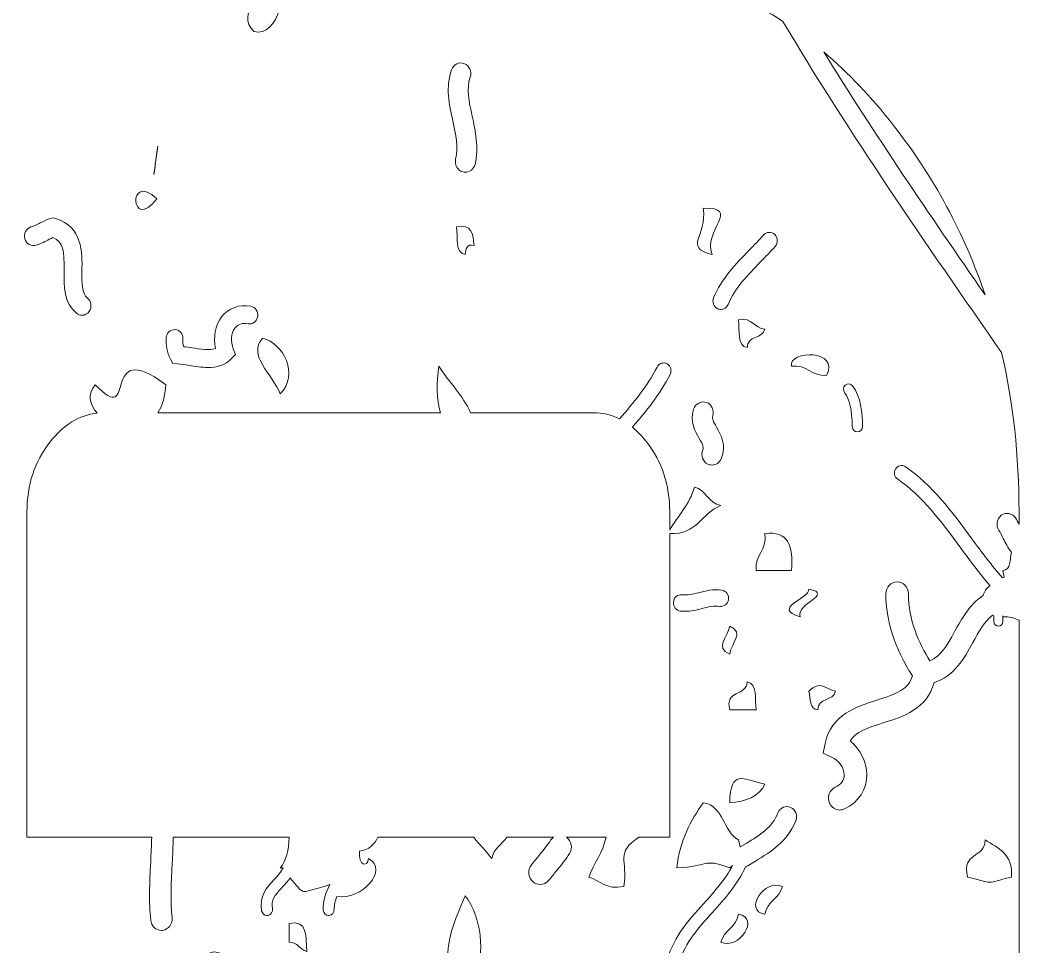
# Model space of a CAD drawing. Header units: inches. Extents: x 0.8 to 14.2, y -17.5 to -0.5.
# Drawn here: x 4.85 to 6.573, y -13.715 to -12.119 of the extents above; entities that cross this region are included whole.
import ezdxf

# ---------------------------------------------------------------- set-up
doc = ezdxf.new("R2010")
doc.units = ezdxf.units.IN
doc.header["$MEASUREMENT"] = 0
doc.layers.add('Layer 1', color=7, linetype='Continuous')

# ---------------------------------------------------------------- blocks, each defined once
blk = doc.blocks.new('block 31')
at = {"layer": 'Layer 1', "lineweight": 0}
for points, knots in [([(6.5664, -12.977), (6.5687, -12.9805), (6.5707, -12.9841), (6.5726, -12.9878), (6.5726, -12.9878), (6.5726, -12.9666), (6.5726, -12.9666), (6.5726, -12.8699), (6.5626, -12.7784), (6.5426, -12.6923), (6.4131, -12.5061), (6.2797, -12.314), (6.1654, -12.1214), (6.0667, -12.0574), (5.9579, -12.0251), (5.8388, -12.0251), (5.8388, -12.0251), (5.0222, -12.0251), (5.0222, -12.0251), (5.0186, -12.0348), (5.0128, -12.0434), (5.008, -12.0505), (4.9976, -12.0654), (4.9932, -12.073), (4.9968, -12.0827), (4.9998, -12.0911), (4.996, -12.1002), (4.9881, -12.1035), (4.9864, -12.104), (4.9845, -12.1045), (4.9826, -12.1045), (4.9766, -12.1045), (4.9708, -12.1007), (4.9685, -12.0944), (4.9588, -12.0675), (4.973, -12.0466), (4.9836, -12.0314), (4.9851, -12.0292), (4.9864, -12.0272), (4.9876, -12.0253), (4.8522, -12.0269), (4.7301, -12.0697), (4.6215, -12.154), (4.63, -12.2211), (4.6379, -12.2879), (4.6457, -12.3532), (4.6466, -12.3621), (4.6408, -12.3699), (4.6327, -12.371), (4.632, -12.3712), (4.6314, -12.3712), (4.6308, -12.3712), (4.6232, -12.3712), (4.6167, -12.3651), (4.6158, -12.3573), (4.6088, -12.2979), (4.6015, -12.2374), (4.5939, -12.1766), (4.5528, -12.2119), (4.5136, -12.2532), (4.4765, -12.3008), (4.3333, -12.4846), (4.2616, -12.7066), (4.2616, -12.9666), (4.2616, -12.9666), (4.2616, -13.4557), (4.2616, -13.4557), (4.2669, -13.457), (4.2734, -13.4607), (4.2813, -13.4682), (4.2736, -13.4781), (4.267, -13.4833), (4.2616, -13.4853), (4.2616, -13.4853), (4.2616, -13.7239), (4.2616, -13.7239), (4.2616, -13.7239), (4.2663, -13.7239), (4.2663, -13.7239), (4.2869, -13.7243), (4.3054, -13.7347), (4.3216, -13.7468), (4.3221, -13.7465), (4.3228, -13.7464), (4.3234, -13.7462), (4.3648, -13.6561), (4.3991, -13.5629), (4.4327, -13.4674), (4.4197, -13.4545), (4.4202, -13.4158), (4.4181, -13.3562), (4.4655, -13.3592), (4.4443, -13.2899), (4.4905, -13.2921), (4.5399, -13.1651), (4.5876, -13.0404), (4.6294, -12.9136), (4.6192, -12.8062), (4.7364, -12.6868), (4.6003, -12.6356), (4.5855, -12.5772), (4.6743, -12.6282), (4.6459, -12.5553), (4.699, -12.5526), (4.6937, -12.6117), (4.7219, -12.6356), (4.7219, -12.6356), (4.7522, -12.6356), (4.7522, -12.6356), (4.7522, -12.6356), (4.7502, -12.642), (4.7502, -12.642), (4.7702, -12.6287), (4.7858, -12.6221), (4.8022, -12.6166), (4.8081, -12.6148), (4.814, -12.6183), (4.8157, -12.6242), (4.8174, -12.63), (4.8142, -12.6366), (4.8085, -12.6384), (4.796, -12.6425), (4.7843, -12.6471), (4.7705, -12.6554), (4.7822, -12.6727), (4.7752, -12.71), (4.8131, -12.6996), (4.8077, -12.7207), (4.7863, -12.7248), (4.7826, -12.7476), (4.7826, -12.7476), (4.7754, -12.7451), (4.7754, -12.7451), (4.7827, -12.7566), (4.7884, -12.7677), (4.7916, -12.7753), (4.7938, -12.7807), (4.7916, -12.7867), (4.7866, -12.789), (4.7854, -12.7895), (4.7839, -12.7901), (4.7826, -12.7901), (4.7788, -12.7901), (4.7752, -12.7877), (4.7737, -12.7839), (4.7714, -12.7787), (4.7678, -12.7715), (4.7633, -12.7636), (4.7633, -12.7636), (4.7522, -12.7636), (4.7522, -12.7636), (4.7297, -12.8129), (4.7214, -12.8947), (4.737, -12.9397), (4.737, -12.9397), (4.7305, -12.942), (4.7305, -12.942), (4.7402, -12.9579), (4.7405, -12.9763), (4.7408, -12.9914), (4.7408, -13.0046), (4.7413, -13.013), (4.7441, -13.0192), (4.784, -13.0174), (4.7791, -13.0631), (4.8131, -13.0676), (4.7607, -13.1192), (4.7345, -13.1271), (4.6611, -13.1319), (4.6487, -13.0707), (4.6935, -13.0699), (4.7219, -13.0519), (4.7219, -13.0519), (4.726, -13.0505), (4.726, -13.0505), (4.7085, -13.0331), (4.7081, -13.0097), (4.708, -12.9917), (4.7079, -12.9843), (4.7077, -12.9775), (4.7066, -12.9715), (4.6915, -12.9679), (4.6952, -12.9442), (4.6802, -12.9404), (4.6372, -13.0703), (4.5883, -13.1976), (4.5377, -13.3272), (4.5373, -13.3285), (4.5364, -13.3295), (4.5358, -13.3307), (4.5254, -13.3909), (4.5108, -13.4464), (4.4788, -13.4839), (4.4788, -13.4839), (4.4786, -13.4837), (4.4786, -13.4837), (4.4443, -13.5809), (4.4094, -13.6759), (4.3669, -13.7686), (4.3681, -13.7722), (4.3689, -13.776), (4.3689, -13.7801), (4.369, -13.8062), (4.36, -13.8326), (4.3526, -13.854), (4.3508, -13.8592), (4.3492, -13.8641), (4.3478, -13.8687), (4.3585, -13.9159), (4.3054, -13.9399), (4.2965, -13.9965), (4.2965, -13.9965), (4.2932, -13.992), (4.2932, -13.992), (4.2779, -14.0174), (4.2681, -14.0448), (4.2616, -14.0722), (4.2616, -14.0722), (4.2616, -14.2529), (4.2616, -14.2529), (4.2833, -14.2582), (4.3028, -14.2659), (4.2965, -14.3005), (4.2882, -14.291), (4.2749, -14.287), (4.2616, -14.2828), (4.2616, -14.2828), (4.2616, -14.5087), (4.2616, -14.5087), (4.2678, -14.5214), (4.2755, -14.533), (4.2829, -14.5443), (4.2973, -14.5658), (4.3118, -14.5881), (4.3165, -14.6176), (4.3293, -14.6059), (4.3401, -14.5979), (4.3513, -14.59), (4.3547, -14.5771), (4.3594, -14.5662), (4.3658, -14.5552), (4.3707, -14.5469), (4.3813, -14.5443), (4.389, -14.5499), (4.397, -14.555), (4.3994, -14.5661), (4.3944, -14.5743), (4.3901, -14.5814), (4.3871, -14.5888), (4.3847, -14.5973), (4.4032, -14.6054), (4.4244, -14.6055), (4.4459, -14.6055), (4.4773, -14.6043), (4.5115, -14.6055), (4.5376, -14.6325), (4.5885, -14.5975), (4.62, -14.5308), (4.6478, -14.4715), (4.6432, -14.4689), (4.6389, -14.4668), (4.635, -14.4648), (4.6239, -14.4592), (4.6134, -14.4539), (4.6043, -14.4425), (4.6043, -14.4425), (4.6013, -14.4389), (4.6013, -14.4389), (4.6013, -14.4389), (4.6012, -14.4341), (4.6012, -14.4341), (4.5999, -14.4013), (4.6016, -14.3632), (4.6213, -14.3261), (4.6213, -14.3261), (4.6255, -14.3215), (4.6255, -14.3215), (4.6351, -14.315), (4.6596, -14.2994), (4.6811, -14.2984), (4.6811, -14.2984), (4.6844, -14.2984), (4.6844, -14.2984), (4.6844, -14.2984), (4.6872, -14.2997), (4.6872, -14.2997), (4.7067, -14.3088), (4.7094, -14.3327), (4.712, -14.3536), (4.7128, -14.3612), (4.7078, -14.3688), (4.7007, -14.3698), (4.6933, -14.3703), (4.687, -14.366), (4.6861, -14.3584), (4.6845, -14.3454), (4.6829, -14.3317), (4.6784, -14.3266), (4.6675, -14.3282), (4.6535, -14.3358), (4.6426, -14.3429), (4.6284, -14.3711), (4.6266, -14.4013), (4.6272, -14.428), (4.632, -14.4326), (4.6381, -14.4356), (4.6462, -14.4399), (4.651, -14.4424), (4.6564, -14.4452), (4.6623, -14.4486), (4.6623, -14.4486), (4.6611, -14.4447), (4.6611, -14.4447), (4.692, -14.4402), (4.6909, -14.4013), (4.7219, -14.3965), (4.7219, -14.3965), (4.7225, -14.3983), (4.7225, -14.3983), (4.7601, -14.3215), (4.799, -14.2619), (4.8432, -14.2131), (4.8414, -14.1908), (4.825, -14.1839), (4.8281, -14.1565), (4.8468, -14.1578), (4.8654, -14.1589), (4.8718, -14.1469), (4.84, -14.1164), (4.841, -14.071), (4.842, -14.0302), (4.8427, -14.0031), (4.8435, -13.9777), (4.8361, -13.9556), (4.8361, -13.9556), (4.8306, -13.9533), (4.8306, -13.9533), (4.824, -13.9503), (4.8209, -13.9419), (4.8237, -13.935), (4.8266, -13.9279), (4.8345, -13.9248), (4.8411, -13.9279), (4.8411, -13.9279), (4.8565, -13.9348), (4.8565, -13.9348), (4.8565, -13.9348), (4.8584, -13.9398), (4.8584, -13.9398), (4.87, -13.9683), (4.8693, -14), (4.8685, -14.031), (4.8674, -14.0692), (4.8667, -14.103), (4.8885, -14.1253), (4.8961, -14.1183), (4.9019, -14.1115), (4.9071, -14.1054), (4.9112, -14.1006), (4.9151, -14.0963), (4.9191, -14.092), (4.922, -14.089), (4.9254, -14.0872), (4.9291, -14.0862), (4.9449, -14.0624), (4.9626, -14.04), (4.98, -14.0178), (5.013, -13.9765), (5.0444, -13.9367), (5.062, -13.8893), (5.0611, -13.8869), (5.0606, -13.8844), (5.0604, -13.8819), (5.0533, -13.8776), (5.0463, -13.8724), (5.0409, -13.8641), (5.0409, -13.8641), (5.0386, -13.8606), (5.0386, -13.8606), (5.0386, -13.8606), (5.0391, -13.8557), (5.0391, -13.8557), (5.0419, -13.8314), (5.0566, -13.8128), (5.0793, -13.805), (5.0957, -13.799), (5.1141, -13.7999), (5.1301, -13.8063), (5.1319, -13.8051), (5.1337, -13.8041), (5.1356, -13.8032), (5.1423, -13.7879), (5.1493, -13.7728), (5.1564, -13.7577), (5.1564, -13.7577), (5.1656, -13.7382), (5.1656, -13.7382), (5.1708, -13.7267), (5.1839, -13.7219), (5.1947, -13.7275), (5.2056, -13.7333), (5.2102, -13.747), (5.2048, -13.7585), (5.2048, -13.7585), (5.1955, -13.7783), (5.1955, -13.7783), (5.1888, -13.7923), (5.1823, -13.8066), (5.176, -13.821), (5.1775, -13.8252), (5.1782, -13.8297), (5.1779, -13.8344), (5.1776, -13.8394), (5.1772, -13.8443), (5.1767, -13.849), (5.1779, -13.8485), (5.179, -13.8481), (5.1801, -13.8476), (5.1871, -13.8448), (5.1945, -13.8481), (5.1973, -13.8553), (5.2, -13.8624), (5.1968, -13.8702), (5.1902, -13.8733), (5.1871, -13.8746), (5.184, -13.8758), (5.1807, -13.8769), (5.1795, -13.8812), (5.1774, -13.8851), (5.1745, -13.8885), (5.1792, -13.9698), (5.1962, -14.033), (5.2295, -14.0936), (5.236, -14.0964), (5.2408, -14.1022), (5.2429, -14.109), (5.2545, -14.115), (5.2645, -14.1244), (5.2717, -14.1364), (5.2765, -14.1445), (5.2798, -14.1536), (5.2817, -14.1631), (5.2817, -14.1631), (5.3714, -14.1631), (5.3714, -14.1631), (5.3746, -14.1555), (5.3805, -14.1479), (5.3903, -14.1405), (5.3996, -14.1445), (5.408, -14.1527), (5.4149, -14.1631), (5.4149, -14.1631), (5.6126, -14.1631), (5.6126, -14.1631), (5.6629, -14.09), (5.722, -14.0195), (5.7797, -13.9515), (5.8158, -13.9088), (5.85, -13.8684), (5.8816, -13.8278), (5.886, -13.8222), (5.8941, -13.8212), (5.8997, -13.8261), (5.905, -13.8308), (5.9058, -13.839), (5.9014, -13.8448), (5.8693, -13.886), (5.835, -13.9266), (5.7987, -13.9695), (5.7456, -14.0321), (5.6914, -14.0966), (5.6443, -14.1631), (5.6443, -14.1631), (5.9704, -14.1631), (5.9704, -14.1631), (5.9704, -14.1631), (5.9704, -14.6543), (5.9704, -14.6543), (5.9823, -14.6592), (5.9938, -14.6669), (5.9978, -14.669), (5.9967, -14.6887), (5.984, -14.69), (5.9704, -14.6857), (5.9704, -14.6857), (5.9704, -14.707), (5.9704, -14.707), (5.9704, -14.707), (6.5726, -14.707), (6.5726, -14.707), (6.5726, -14.707), (6.5726, -14.6541), (6.5726, -14.6541), (6.5725, -14.654), (6.5723, -14.6539), (6.5722, -14.6538), (6.5722, -14.6538), (6.5694, -14.65), (6.5694, -14.65), (6.5694, -14.65), (6.5664, -14.6317), (6.5664, -14.6317), (6.5653, -14.6254), (6.5679, -14.6193), (6.5726, -14.6154), (6.5726, -14.6154), (6.5726, -13.1533), (6.5726, -13.1533), (6.5649, -13.1497), (6.556, -13.1474), (6.5447, -13.1476), (6.5447, -13.1476), (6.5447, -13.1558), (6.5447, -13.1558), (6.5447, -13.1601), (6.5412, -13.1639), (6.537, -13.1639), (6.5329, -13.1639), (6.5294, -13.1601), (6.5294, -13.1558), (6.5294, -13.1558), (6.5294, -13.1459), (6.5294, -13.1459), (6.5286, -13.1456), (6.5279, -13.1453), (6.5271, -13.145), (6.5125, -13.1561), (6.5032, -13.1731), (6.4929, -13.1921), (6.4782, -13.2192), (6.4616, -13.2493), (6.4263, -13.2608), (6.4142, -13.3065), (6.3727, -13.3197), (6.3386, -13.3303), (6.3105, -13.3394), (6.2909, -13.346), (6.2814, -13.3615), (6.2988, -13.3757), (6.3099, -13.3973), (6.3102, -13.4192), (6.3104, -13.4453), (6.2964, -13.4669), (6.2716, -13.4786), (6.269, -13.4799), (6.2663, -13.4806), (6.2636, -13.4806), (6.2562, -13.4806), (6.2491, -13.476), (6.2459, -13.4684), (6.2415, -13.458), (6.2457, -13.4461), (6.2557, -13.4412), (6.266, -13.4364), (6.2713, -13.4293), (6.2712, -13.4199), (6.2711, -13.4077), (6.262, -13.3948), (6.2496, -13.3892), (6.2496, -13.3892), (6.2349, -13.3823), (6.2349, -13.3823), (6.2349, -13.3823), (6.2384, -13.3658), (6.2384, -13.3658), (6.249, -13.316), (6.2926, -13.3021), (6.3275, -13.2912), (6.362, -13.2802), (6.3826, -13.2723), (6.3887, -13.2494), (6.3587, -13.2022), (6.3429, -13.1533), (6.343, -13.1078), (6.343, -13.0966), (6.3518, -13.0875), (6.3624, -13.0875), (6.3625, -13.0875), (6.3625, -13.0875), (6.3625, -13.0875), (6.373, -13.0875), (6.3818, -13.0966), (6.3818, -13.108), (6.3816, -13.1523), (6.4004, -13.1937), (6.4186, -13.2233), (6.4374, -13.2158), (6.4479, -13.1986), (6.4616, -13.1731), (6.4737, -13.151), (6.487, -13.1269), (6.5107, -13.111), (6.5124, -13.1045), (6.5161, -13.0986), (6.5218, -13.0946), (6.5218, -13.0946), (6.5226, -13.094), (6.5226, -13.094), (6.5048, -13.0733), (6.4883, -13.0509), (6.4722, -13.029), (6.4382, -12.9831), (6.4059, -12.9394), (6.3635, -12.9104), (6.3576, -12.9069), (6.356, -12.8987), (6.3596, -12.8929), (6.3633, -12.8866), (6.3709, -12.8853), (6.3766, -12.8888), (6.4227, -12.9201), (6.4577, -12.9673), (6.4915, -13.0133), (6.5083, -13.0362), (6.5256, -13.0593), (6.544, -13.0803), (6.545, -13.08), (6.5459, -13.0796), (6.5469, -13.0794), (6.5469, -13.0794), (6.5447, -13.0676), (6.5447, -13.0676), (6.5592, -13.0674), (6.5565, -13.0487), (6.5596, -13.0363), (6.5532, -13.0287), (6.549, -13.0201), (6.5453, -13.0125), (6.543, -13.0077), (6.5409, -13.0029), (6.538, -12.9986), (6.5324, -12.9902), (6.5341, -12.9785), (6.5421, -12.9726), (6.55, -12.9671), (6.5609, -12.9688), (6.5664, -12.977)], [0, 0, 0, 0, 1, 1, 1, 2, 2, 2, 3, 3, 3, 4, 4, 4, 5, 5, 5, 6, 6, 6, 7, 7, 7, 8, 8, 8, 9, 9, 9, 10, 10, 10, 11, 11, 11, 12, 12, 12, 13, 13, 13, 14, 14, 14, 15, 15, 15, 16, 16, 16, 17, 17, 17, 18, 18, 18, 19, 19, 19, 20, 20, 20, 21, 21, 21, 22, 22, 22, 23, 23, 23, 24, 24, 24, 25, 25, 25, 26, 26, 26, 27, 27, 27, 28, 28, 28, 29, 29, 29, 30, 30, 30, 31, 31, 31, 32, 32, 32, 33, 33, 33, 34, 34, 34, 35, 35, 35, 36, 36, 36, 37, 37, 37, 38, 38, 38, 39, 39, 39, 40, 40, 40, 41, 41, 41, 42, 42, 42, 43, 43, 43, 44, 44, 44, 45, 45, 45, 46, 46, 46, 47, 47, 47, 48, 48, 48, 49, 49, 49, 50, 50, 50, 51, 51, 51, 52, 52, 52, 53, 53, 53, 54, 54, 54, 55, 55, 55, 56, 56, 56, 57, 57, 57, 58, 58, 58, 59, 59, 59, 60, 60, 60, 61, 61, 61, 62, 62, 62, 63, 63, 63, 64, 64, 64, 65, 65, 65, 66, 66, 66, 67, 67, 67, 68, 68, 68, 69, 69, 69, 70, 70, 70, 71, 71, 71, 72, 72, 72, 73, 73, 73, 74, 74, 74, 75, 75, 75, 76, 76, 76, 77, 77, 77, 78, 78, 78, 79, 79, 79, 80, 80, 80, 81, 81, 81, 82, 82, 82, 83, 83, 83, 84, 84, 84, 85, 85, 85, 86, 86, 86, 87, 87, 87, 88, 88, 88, 89, 89, 89, 90, 90, 90, 91, 91, 91, 92, 92, 92, 93, 93, 93, 94, 94, 94, 95, 95, 95, 96, 96, 96, 97, 97, 97, 98, 98, 98, 99, 99, 99, 100, 100, 100, 101, 101, 101, 102, 102, 102, 103, 103, 103, 104, 104, 104, 105, 105, 105, 106, 106, 106, 107, 107, 107, 108, 108, 108, 109, 109, 109, 110, 110, 110, 111, 111, 111, 112, 112, 112, 113, 113, 113, 114, 114, 114, 115, 115, 115, 116, 116, 116, 117, 117, 117, 118, 118, 118, 119, 119, 119, 120, 120, 120, 121, 121, 121, 122, 122, 122, 123, 123, 123, 124, 124, 124, 125, 125, 125, 126, 126, 126, 127, 127, 127, 128, 128, 128, 129, 129, 129, 130, 130, 130, 131, 131, 131, 132, 132, 132, 133, 133, 133, 134, 134, 134, 135, 135, 135, 136, 136, 136, 137, 137, 137, 138, 138, 138, 139, 139, 139, 140, 140, 140, 141, 141, 141, 142, 142, 142, 143, 143, 143, 144, 144, 144, 145, 145, 145, 146, 146, 146, 147, 147, 147, 148, 148, 148, 149, 149, 149, 150, 150, 150, 151, 151, 151, 152, 152, 152, 153, 153, 153, 154, 154, 154, 155, 155, 155, 156, 156, 156, 157, 157, 157, 158, 158, 158, 159, 159, 159, 160, 160, 160, 161, 161, 161, 162, 162, 162, 163, 163, 163, 164, 164, 164, 165, 165, 165, 166, 166, 166, 167, 167, 167, 168, 168, 168, 169, 169, 169, 170, 170, 170, 171, 171, 171, 172, 172, 172, 173, 173, 173, 174, 174, 174, 175, 175, 175, 176, 176, 176, 177, 177, 177, 178, 178, 178, 179, 179, 179, 180, 180, 180, 181, 181, 181, 182, 182, 182, 183, 183, 183, 184, 184, 184, 185, 185, 185, 186, 186, 186, 187, 187, 187, 188, 188, 188, 189, 189, 189, 190, 190, 190, 191, 191, 191, 192, 192, 192, 193, 193, 193, 194, 194, 194, 195, 195, 195, 196, 196, 196, 197, 197, 197, 198, 198, 198, 199, 199, 199, 200, 200, 200, 201, 201, 201, 202, 202, 202, 203, 203, 203, 204, 204, 204, 205, 205, 205, 206, 206, 206, 207, 207, 207, 208, 208, 208, 209, 209, 209, 210, 210, 210, 211, 211, 211, 212, 212, 212, 212]), ([(5.284, -12.0428), (5.3177, -12.0596), (5.2959, -12.1502), (5.2534, -12.1391), (5.2214, -12.1055), (5.2714, -12.0769), (5.284, -12.0428)], [0, 0, 0, 0, 1, 1, 1, 2, 2, 2, 2]), ([(5.5944, -12.2048), (5.5978, -12.1954), (5.6075, -12.1907), (5.6165, -12.1944), (5.6253, -12.1977), (5.6299, -12.2081), (5.6265, -12.2175), (5.6195, -12.2374), (5.6246, -12.2602), (5.6299, -12.2846), (5.6354, -12.31), (5.6418, -12.3387), (5.6348, -12.3679), (5.6328, -12.3758), (5.6258, -12.3814), (5.6181, -12.3814), (5.6167, -12.3814), (5.6152, -12.3814), (5.6137, -12.3808), (5.6046, -12.3783), (5.5991, -12.3684), (5.6014, -12.3588), (5.6063, -12.3382), (5.6014, -12.3164), (5.5964, -12.2927), (5.5902, -12.2643), (5.5837, -12.2346), (5.5944, -12.2048)], [0, 0, 0, 0, 1, 1, 1, 2, 2, 2, 3, 3, 3, 4, 4, 4, 5, 5, 5, 6, 6, 6, 7, 7, 7, 8, 8, 8, 9, 9, 9, 9]), ([(5.0865, -12.3473), (5.0718, -12.4553), (5.0935, -12.2948), (5.0865, -12.3473), (5.0865, -12.3473), (5.0865, -12.3473), (5.0865, -12.3473)], [0, 0, 0, 0, 1, 1, 1, 2, 2, 2, 2]), ([(5.0865, -12.4273), (5.0404, -12.4865), (5.0352, -12.3786), (5.0865, -12.4273), (5.0865, -12.4273), (5.0865, -12.4273), (5.0865, -12.4273)], [0, 0, 0, 0, 1, 1, 1, 2, 2, 2, 2]), ([(6.0282, -12.4436), (6.0952, -12.4411), (6.0267, -12.4827), (6.0434, -12.5234), (5.9924, -12.5089), (6.0358, -12.4936), (6.0282, -12.4436)], [0, 0, 0, 0, 1, 1, 1, 2, 2, 2, 2]), ([(4.8589, -12.4962), (4.8565, -12.4875), (4.8611, -12.4784), (4.8693, -12.4758), (4.8762, -12.4736), (4.8821, -12.4703), (4.8871, -12.468), (4.8936, -12.4644), (4.899, -12.4616), (4.905, -12.4606), (4.905, -12.4606), (4.9083, -12.4601), (4.9083, -12.4601), (4.9083, -12.4601), (4.9117, -12.4611), (4.9117, -12.4611), (4.9582, -12.4756), (4.9577, -12.5193), (4.9572, -12.5516), (4.9571, -12.5716), (4.9568, -12.5907), (4.9667, -12.5985), (4.9734, -12.6039), (4.9748, -12.614), (4.9698, -12.6214), (4.9667, -12.6254), (4.9621, -12.628), (4.9572, -12.628), (4.9541, -12.628), (4.9509, -12.6267), (4.9481, -12.6247), (4.9257, -12.6069), (4.9259, -12.5772), (4.9264, -12.551), (4.9268, -12.517), (4.9251, -12.5013), (4.9071, -12.4939), (4.9052, -12.4946), (4.9028, -12.4962), (4.9008, -12.4969), (4.8945, -12.5005), (4.887, -12.5043), (4.8783, -12.5071), (4.87, -12.5099), (4.8615, -12.5048), (4.8589, -12.4962)], [0, 0, 0, 0, 1, 1, 1, 2, 2, 2, 3, 3, 3, 4, 4, 4, 5, 5, 5, 6, 6, 6, 7, 7, 7, 8, 8, 8, 9, 9, 9, 10, 10, 10, 11, 11, 11, 12, 12, 12, 13, 13, 13, 14, 14, 14, 15, 15, 15, 15]), ([(5.6332, -12.5076), (5.6203, -12.5043), (5.6189, -12.5137), (5.6181, -12.5234), (5.6002, -12.5208), (5.6052, -12.4942), (5.603, -12.4756), (5.6287, -12.4695), (5.6315, -12.4878), (5.6332, -12.5076)], [0, 0, 0, 0, 1, 1, 1, 2, 2, 2, 3, 3, 3, 3]), ([(6.1322, -12.4896), (6.1375, -12.4837), (6.146, -12.4835), (6.1514, -12.4888), (6.157, -12.4942), (6.1571, -12.5033), (6.1521, -12.5094), (6.1442, -12.518), (6.1358, -12.5267), (6.1271, -12.5358), (6.1051, -12.5582), (6.0822, -12.5817), (6.0711, -12.6092), (6.0688, -12.6145), (6.0639, -12.6178), (6.0586, -12.6178), (6.0566, -12.6178), (6.0549, -12.6176), (6.0531, -12.6166), (6.0463, -12.6135), (6.0429, -12.6051), (6.046, -12.5978), (6.0593, -12.5653), (6.0842, -12.5396), (6.1081, -12.515), (6.1165, -12.5066), (6.1245, -12.4982), (6.1322, -12.4896)], [0, 0, 0, 0, 1, 1, 1, 2, 2, 2, 3, 3, 3, 4, 4, 4, 5, 5, 5, 6, 6, 6, 7, 7, 7, 8, 8, 8, 9, 9, 9, 9]), ([(5.1023, -12.6663), (5.1029, -12.6582), (5.1096, -12.6529), (5.1179, -12.6524), (5.1259, -12.6529), (5.1318, -12.6605), (5.1313, -12.6686), (5.1308, -12.674), (5.1316, -12.6783), (5.1326, -12.6821), (5.1371, -12.6826), (5.1419, -12.6831), (5.1467, -12.6839), (5.1615, -12.6864), (5.1774, -12.6887), (5.1875, -12.6854), (5.1833, -12.6658), (5.1871, -12.6455), (5.1978, -12.6308), (5.2097, -12.6156), (5.2282, -12.6084), (5.2485, -12.6125), (5.2563, -12.6138), (5.2616, -12.6219), (5.2602, -12.63), (5.2589, -12.6387), (5.2516, -12.6438), (5.2435, -12.6427), (5.2338, -12.6405), (5.2259, -12.6432), (5.2208, -12.6501), (5.214, -12.6587), (5.2131, -12.6735), (5.2181, -12.6859), (5.2181, -12.6859), (5.222, -12.6953), (5.222, -12.6953), (5.222, -12.6953), (5.2151, -12.7027), (5.2151, -12.7027), (5.2042, -12.7143), (5.1894, -12.7179), (5.1745, -12.7179), (5.1637, -12.7179), (5.1525, -12.7159), (5.1424, -12.7143), (5.1352, -12.7131), (5.1282, -12.7121), (5.1219, -12.7116), (5.1219, -12.7116), (5.1136, -12.7113), (5.1136, -12.7113), (5.1136, -12.7113), (5.1096, -12.7037), (5.1096, -12.7037), (5.1039, -12.6918), (5.1014, -12.679), (5.1023, -12.6663)], [0, 0, 0, 0, 1, 1, 1, 2, 2, 2, 3, 3, 3, 4, 4, 4, 5, 5, 5, 6, 6, 6, 7, 7, 7, 8, 8, 8, 9, 9, 9, 10, 10, 10, 11, 11, 11, 12, 12, 12, 13, 13, 13, 14, 14, 14, 15, 15, 15, 16, 16, 16, 17, 17, 17, 18, 18, 18, 19, 19, 19, 19]), ([(6.089, -12.6356), (6.1135, -12.6311), (6.1151, -12.6506), (6.1345, -12.6516), (6.1307, -12.6691), (6.1044, -12.6625), (6.1041, -12.6836), (6.0863, -12.6811), (6.0914, -12.6544), (6.089, -12.6356)], [0, 0, 0, 0, 1, 1, 1, 2, 2, 2, 3, 3, 3, 3]), ([(5.8915, -13.6122), (5.8597, -13.619), (5.8512, -13.6013), (5.8308, -13.5962), (5.8397, -13.5719), (5.8552, -13.5549), (5.8608, -13.5274), (5.8608, -13.5274), (5.7927, -13.5274), (5.7927, -13.5274), (5.8013, -13.5341), (5.8036, -13.5463), (5.7978, -13.5555), (5.7914, -13.5655), (5.7842, -13.5741), (5.7758, -13.5847), (5.7717, -13.5896), (5.7671, -13.5952), (5.7623, -13.6013), (5.7584, -13.6061), (5.7529, -13.6089), (5.7472, -13.6089), (5.7428, -13.6089), (5.7384, -13.6074), (5.7348, -13.6043), (5.7264, -13.597), (5.7252, -13.5837), (5.7321, -13.5751), (5.7371, -13.5685), (5.7418, -13.5629), (5.7462, -13.5576), (5.7534, -13.5487), (5.7597, -13.5408), (5.7652, -13.5327), (5.7666, -13.5305), (5.7683, -13.5288), (5.7702, -13.5274), (5.7702, -13.5274), (5.6896, -13.5274), (5.6896, -13.5274), (5.681, -13.5397), (5.6674, -13.5466), (5.6636, -13.5642), (5.654, -13.5511), (5.6421, -13.5406), (5.6328, -13.5274), (5.6328, -13.5274), (5.4674, -13.5274), (5.4674, -13.5274), (5.4617, -13.539), (5.4524, -13.5496), (5.4355, -13.5512), (5.4333, -13.5767), (5.4501, -13.5802), (5.451, -13.5642), (5.4871, -13.5838), (5.4398, -13.6362), (5.3967, -13.6295), (5.3937, -13.6372), (5.3918, -13.6445), (5.3922, -13.6516), (5.3925, -13.6574), (5.3885, -13.6622), (5.3832, -13.6622), (5.3832, -13.6622), (5.3825, -13.6622), (5.3825, -13.6622), (5.3775, -13.6622), (5.3734, -13.6581), (5.373, -13.653), (5.3721, -13.6372), (5.3782, -13.622), (5.3846, -13.6089), (5.3846, -13.6089), (5.375, -13.6122), (5.375, -13.6122), (5.3272, -13.6252), (5.3428, -13.6258), (5.3158, -13.5977), (5.3115, -13.604), (5.3065, -13.6095), (5.3018, -13.6145), (5.2895, -13.6277), (5.2828, -13.6358), (5.2855, -13.6503), (5.2866, -13.6556), (5.2832, -13.6609), (5.2782, -13.6622), (5.2782, -13.6622), (5.2762, -13.6622), (5.2762, -13.6622), (5.2719, -13.6622), (5.2681, -13.6589), (5.267, -13.6541), (5.2621, -13.6287), (5.2761, -13.6137), (5.2885, -13.6005), (5.2947, -13.5939), (5.3005, -13.5874), (5.3039, -13.5802), (5.3039, -13.5802), (5.2991, -13.5802), (5.2991, -13.5802), (5.3093, -13.568), (5.3137, -13.5499), (5.3142, -13.5274), (5.3142, -13.5274), (5.1146, -13.5274), (5.1146, -13.5274), (5.1143, -13.5424), (5.1135, -13.5574), (5.1128, -13.5721), (5.1111, -13.6061), (5.1095, -13.6383), (5.1126, -13.666), (5.1137, -13.6767), (5.1064, -13.6866), (5.0961, -13.6879), (5.0961, -13.6879), (5.094, -13.6879), (5.094, -13.6879), (5.0846, -13.6879), (5.0766, -13.6805), (5.0757, -13.6703), (5.0722, -13.6396), (5.0739, -13.6058), (5.0757, -13.5698), (5.0764, -13.5556), (5.0771, -13.5414), (5.0775, -13.5274), (5.0775, -13.5274), (4.8624, -13.5274), (4.8624, -13.5274), (4.8624, -13.5274), (4.8624, -12.9666), (4.8624, -12.9666), (4.8624, -12.9204), (4.8755, -12.8803), (4.9019, -12.8466), (4.9252, -12.8167), (4.9523, -12.8001), (4.9833, -12.7967), (4.9703, -12.7815), (4.9661, -12.7633), (4.9801, -12.7476), (5.0544, -12.8256), (4.9862, -12.6615), (5.1017, -12.7476), (5.1003, -12.767), (5.0964, -12.7837), (5.0883, -12.7959), (5.0883, -12.7959), (5.5753, -12.7959), (5.5753, -12.7959), (5.5687, -12.7738), (5.5678, -12.7433), (5.5726, -12.7156), (5.5898, -12.7434), (5.6132, -12.7647), (5.6273, -12.7959), (5.6273, -12.7959), (5.8388, -12.7959), (5.8388, -12.7959), (5.8548, -12.7959), (5.8697, -12.7996), (5.8839, -12.8066), (5.9083, -12.7783), (5.9313, -12.7509), (5.9486, -12.7171), (5.952, -12.7108), (5.9599, -12.7082), (5.966, -12.7116), (5.9721, -12.7151), (5.9745, -12.7235), (5.9711, -12.7298), (5.9533, -12.7648), (5.9297, -12.7936), (5.9061, -12.821), (5.9148, -12.8281), (5.923, -12.8365), (5.9309, -12.8466), (5.9572, -12.8803), (5.9704, -12.9204), (5.9704, -12.9666), (5.9704, -12.9666), (5.9704, -12.9985), (5.9704, -12.9985), (5.9842, -12.9731), (6.0047, -12.955), (6.013, -12.9239), (6.0331, -12.9292), (6.0368, -12.9518), (6.0586, -12.9559), (6.0255, -12.9678), (6.018, -13.0072), (5.9704, -13.004), (5.9704, -13.004), (5.9704, -13.5274), (5.9704, -13.5274), (5.9704, -13.5274), (5.9173, -13.5274), (5.9173, -13.5274), (5.8759, -13.5543), (5.8987, -13.5664), (5.8915, -13.6122)], [0, 0, 0, 0, 1, 1, 1, 2, 2, 2, 3, 3, 3, 4, 4, 4, 5, 5, 5, 6, 6, 6, 7, 7, 7, 8, 8, 8, 9, 9, 9, 10, 10, 10, 11, 11, 11, 12, 12, 12, 13, 13, 13, 14, 14, 14, 15, 15, 15, 16, 16, 16, 17, 17, 17, 18, 18, 18, 19, 19, 19, 20, 20, 20, 21, 21, 21, 22, 22, 22, 23, 23, 23, 24, 24, 24, 25, 25, 25, 26, 26, 26, 27, 27, 27, 28, 28, 28, 29, 29, 29, 30, 30, 30, 31, 31, 31, 32, 32, 32, 33, 33, 33, 34, 34, 34, 35, 35, 35, 36, 36, 36, 37, 37, 37, 38, 38, 38, 39, 39, 39, 40, 40, 40, 41, 41, 41, 42, 42, 42, 43, 43, 43, 44, 44, 44, 45, 45, 45, 46, 46, 46, 47, 47, 47, 48, 48, 48, 49, 49, 49, 50, 50, 50, 51, 51, 51, 52, 52, 52, 53, 53, 53, 54, 54, 54, 55, 55, 55, 56, 56, 56, 57, 57, 57, 58, 58, 58, 59, 59, 59, 60, 60, 60, 61, 61, 61, 62, 62, 62, 63, 63, 63, 64, 64, 64, 65, 65, 65, 66, 66, 66, 67, 67, 67, 68, 68, 68, 68]), ([(5.2991, -12.7636), (5.2863, -12.7304), (5.2414, -12.6963), (5.2687, -12.6674), (5.3047, -12.6765), (5.3317, -12.7294), (5.2991, -12.7636)], [0, 0, 0, 0, 1, 1, 1, 2, 2, 2, 2]), ([(6.2408, -12.7316), (6.2136, -12.7337), (6.2088, -12.7121), (6.1801, -12.7156), (6.1752, -12.6874), (6.2652, -12.6869), (6.2408, -12.7316)], [0, 0, 0, 0, 1, 1, 1, 2, 2, 2, 2]), ([(6.2942, -12.8289), (6.2941, -12.8289), (6.294, -12.8289), (6.294, -12.8289), (6.2892, -12.8289), (6.2852, -12.8251), (6.2851, -12.8198), (6.2846, -12.7905), (6.2805, -12.7723), (6.2721, -12.7619), (6.2689, -12.7575), (6.2693, -12.7519), (6.273, -12.7484), (6.2768, -12.7451), (6.2825, -12.7456), (6.2857, -12.7496), (6.3001, -12.7679), (6.3024, -12.7964), (6.3029, -12.8198), (6.3029, -12.8246), (6.299, -12.8289), (6.2942, -12.8289)], [0, 0, 0, 0, 1, 1, 1, 2, 2, 2, 3, 3, 3, 4, 4, 4, 5, 5, 5, 6, 6, 6, 7, 7, 7, 7]), ([(6.0116, -12.7895), (6.0147, -12.7801), (6.0248, -12.7753), (6.0339, -12.7781), (6.0429, -12.7814), (6.0477, -12.7921), (6.0447, -12.8014), (6.0432, -12.8065), (6.0454, -12.8111), (6.0512, -12.821), (6.0584, -12.8335), (6.0693, -12.8523), (6.0592, -12.8754), (6.0563, -12.8822), (6.0499, -12.886), (6.0434, -12.886), (6.0408, -12.886), (6.0384, -12.8855), (6.036, -12.8845), (6.0273, -12.8802), (6.0235, -12.8693), (6.0275, -12.8599), (6.0294, -12.8556), (6.0284, -12.8525), (6.0214, -12.8403), (6.0144, -12.8284), (6.0046, -12.8116), (6.0116, -12.7895)], [0, 0, 0, 0, 1, 1, 1, 2, 2, 2, 3, 3, 3, 4, 4, 4, 5, 5, 5, 6, 6, 6, 7, 7, 7, 8, 8, 8, 9, 9, 9, 9]), ([(6.1801, -13.0676), (6.1801, -13.0676), (6.1194, -13.0676), (6.1194, -13.0676), (6.1174, -13.0392), (6.1379, -13.0344), (6.1345, -13.0039), (6.1746, -12.999), (6.1844, -13.026), (6.1801, -13.0676)], [0, 0, 0, 0, 1, 1, 1, 2, 2, 2, 3, 3, 3, 3]), ([(6.0564, -13.1296), (6.0469, -13.1281), (6.0368, -13.1306), (6.0262, -13.1334), (6.0166, -13.1357), (6.0068, -13.138), (5.9961, -13.138), (5.9937, -13.138), (5.9913, -13.138), (5.9889, -13.1377), (5.9815, -13.1372), (5.9762, -13.1301), (5.9768, -13.1222), (5.9776, -13.1144), (5.9839, -13.1085), (5.9916, -13.1096), (6.0009, -13.1108), (6.0102, -13.1083), (6.02, -13.106), (6.032, -13.103), (6.0456, -13.0994), (6.0605, -13.1017), (6.0679, -13.103), (6.0729, -13.1103), (6.0719, -13.1179), (6.0706, -13.1258), (6.0635, -13.1304), (6.0564, -13.1296)], [0, 0, 0, 0, 1, 1, 1, 2, 2, 2, 3, 3, 3, 4, 4, 4, 5, 5, 5, 6, 6, 6, 7, 7, 7, 8, 8, 8, 9, 9, 9, 9]), ([(6.1953, -13.1476), (6.1448, -13.1324), (6.2121, -13.1161), (6.2104, -13.0999), (6.2545, -13.1088), (6.1871, -13.1248), (6.1953, -13.1476)], [0, 0, 0, 0, 1, 1, 1, 2, 2, 2, 2]), ([(6.0738, -13.1639), (6.1007, -13.1756), (6.0759, -13.1929), (6.0738, -13.2119), (6.0468, -13.2002), (6.0716, -13.1827), (6.0738, -13.1639)], [0, 0, 0, 0, 1, 1, 1, 2, 2, 2, 2]), ([(6.1041, -13.2599), (6.122, -13.2624), (6.1169, -13.2891), (6.1194, -13.3079), (6.1194, -13.3079), (6.0738, -13.3079), (6.0738, -13.3079), (6.0653, -13.2726), (6.1027, -13.2851), (6.1041, -13.2599)], [0, 0, 0, 0, 1, 1, 1, 2, 2, 2, 3, 3, 3, 3]), ([(6.2257, -13.3079), (6.2108, -13.3074), (6.2138, -13.2884), (6.2104, -13.2759), (6.2305, -13.2566), (6.2344, -13.2696), (6.2561, -13.2759), (6.2523, -13.2932), (6.2259, -13.2868), (6.2257, -13.3079)], [0, 0, 0, 0, 1, 1, 1, 2, 2, 2, 3, 3, 3, 3]), ([(6.1345, -13.4362), (6.1244, -13.4575), (6.102, -13.4659), (6.0738, -13.4682), (6.0756, -13.4087), (6.0959, -13.4278), (6.1345, -13.4362)], [0, 0, 0, 0, 1, 1, 1, 2, 2, 2, 2]), ([(6.1878, -13.4989), (6.1731, -13.5355), (6.1451, -13.5522), (6.1183, -13.5685), (6.1183, -13.5685), (6.1051, -13.5766), (6.1051, -13.5766), (6.1039, -13.5773), (6.1026, -13.5778), (6.1013, -13.5782), (6.0878, -13.6084), (6.0657, -13.633), (6.0442, -13.6569), (6.0176, -13.6863), (5.9925, -13.7143), (5.9853, -13.7506), (5.9843, -13.7557), (5.98, -13.7592), (5.975, -13.7592), (5.975, -13.7592), (5.9729, -13.7592), (5.9729, -13.7592), (5.9672, -13.7577), (5.9636, -13.7519), (5.9648, -13.7463), (5.9731, -13.7036), (6.0015, -13.6721), (6.0291, -13.6417), (6.0475, -13.6213), (6.0662, -13.6002), (6.0786, -13.5762), (6.0786, -13.5762), (6.0738, -13.5802), (6.0738, -13.5802), (6.026, -13.5622), (6.0393, -13.5786), (5.9826, -13.5802), (5.9881, -13.5327), (6.0067, -13.4989), (6.0282, -13.4682), (6.0639, -13.4733), (6.0622, -13.5177), (6.089, -13.5322), (6.089, -13.5322), (6.0921, -13.544), (6.0921, -13.544), (6.0921, -13.544), (6.102, -13.5383), (6.102, -13.5383), (6.127, -13.523), (6.1468, -13.5111), (6.1571, -13.4852), (6.1608, -13.4766), (6.1707, -13.472), (6.1789, -13.476), (6.1873, -13.4796), (6.1913, -13.49), (6.1878, -13.4989)], [0, 0, 0, 0, 1, 1, 1, 2, 2, 2, 3, 3, 3, 4, 4, 4, 5, 5, 5, 6, 6, 6, 7, 7, 7, 8, 8, 8, 9, 9, 9, 10, 10, 10, 11, 11, 11, 12, 12, 12, 13, 13, 13, 14, 14, 14, 15, 15, 15, 16, 16, 16, 17, 17, 17, 18, 18, 18, 19, 19, 19, 19]), ([(6.5143, -13.5322), (6.5365, -13.5461), (6.5624, -13.5561), (6.5597, -13.5962), (6.513, -13.6076), (6.5306, -13.6076), (6.4839, -13.5962), (6.4728, -13.5525), (6.5141, -13.5642), (6.5143, -13.5322)], [0, 0, 0, 0, 1, 1, 1, 2, 2, 2, 3, 3, 3, 3]), ([(6.1345, -13.6602), (6.0967, -13.6538), (6.1336, -13.5982), (6.1649, -13.6122), (6.1596, -13.6333), (6.1381, -13.6373), (6.1345, -13.6602)], [0, 0, 0, 0, 1, 1, 1, 2, 2, 2, 2]), ([(5.6332, -13.7725), (5.5501, -13.7735), (5.603, -13.6632), (5.6181, -13.6282), (5.6458, -13.6663), (5.6535, -13.7252), (5.6332, -13.7725)], [0, 0, 0, 0, 1, 1, 1, 2, 2, 2, 2]), ([(5.3144, -13.7084), (5.3144, -13.7084), (5.3144, -13.6762), (5.3144, -13.6762), (5.3466, -13.6688), (5.3432, -13.699), (5.3448, -13.7242), (5.3324, -13.7214), (5.3295, -13.7082), (5.3144, -13.7084)], [0, 0, 0, 0, 1, 1, 1, 2, 2, 2, 3, 3, 3, 3]), ([(6.0586, -13.7084), (6.0639, -13.6871), (6.0853, -13.683), (6.089, -13.6602), (6.1268, -13.6665), (6.0899, -13.7224), (6.0586, -13.7084)], [0, 0, 0, 0, 1, 1, 1, 2, 2, 2, 2])]:
    blk.add_open_spline(points, degree=3, knots=knots, dxfattribs=at)
blk = doc.blocks.new('block 2')
at = {"layer": 'Layer 1', "lineweight": 0}
for points in [[(6.236, -12.1742), (6.323, -12.3148), (6.4187, -12.4553), (6.5142, -12.5929), (6.4782, -12.4867), (6.4257, -12.3893), (6.3563, -12.3008), (6.3183, -12.2521), (6.2781, -12.21), (6.236, -12.1742)], [(6.5447, -13.1462), (6.5447, -13.1462), (6.5447, -13.1476), (6.5447, -13.1476), (6.5447, -13.1476), (6.5449, -13.1461), (6.5449, -13.1461), (6.5448, -13.1461), (6.5447, -13.1461), (6.5447, -13.1462)]]:
    blk.add_open_spline(points, degree=3, knots=[0, 0, 0, 0, 1, 1, 1, 2, 2, 2, 3, 3, 3, 3], dxfattribs=at)
at = {"layer": 'Layer 1'}
blk.add_blockref('block 31', (0, 0), dxfattribs=at)

msp = doc.modelspace()

# ---------------------------------------------------------------- block references
at = {"layer": 'Layer 1'}
msp.add_blockref('block 2', (0, 0), dxfattribs=at)

doc.saveas('drawing.dxf')
